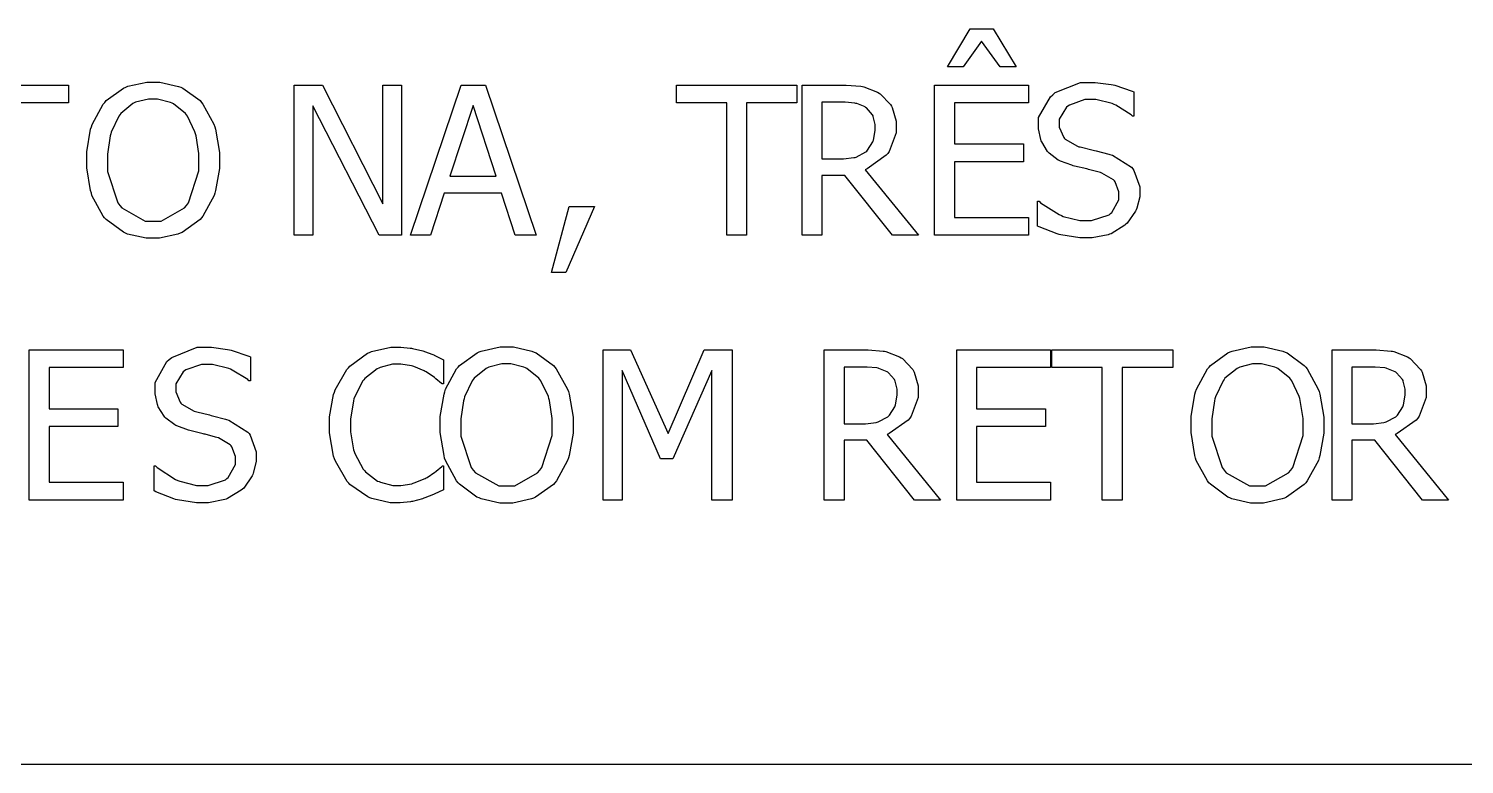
# Model space of a CAD drawing. Header units: millimetres. Extents: x 1974 to 2560, y 1429 to 1567.
# Drawn here: x 2503.157 to 2504.771, y 1520.339 to 1521.167 of the extents above; entities that cross this region are included whole.
import ezdxf

# ---------------------------------------------------------------- set-up
doc = ezdxf.new("R2010")
doc.units = ezdxf.units.MM
doc.layers.add('TEXTO', color=4, linetype='Continuous')

msp = doc.modelspace()

# ---------------------------------------------------------------- linework, layer by layer
at = {"layer": 'TEXTO', "color": 0}
for p, q in [((2504.1897, 1521.1236), (2504.2155, 1521.1665)), ((2504.2155, 1521.1665), (2504.2414, 1521.1665)), ((2504.2414, 1521.1665), (2504.2672, 1521.1236)), ((2504.2414, 1521.1665), (2504.2414, 1521.1665)), ((2504.2282, 1521.1526), (2504.2074, 1521.1236)), ((2504.2491, 1521.1236), (2504.2282, 1521.1526)), ((2504.2074, 1521.1236), (2504.1897, 1521.1236)), ((2504.2672, 1521.1236), (2504.2491, 1521.1236)), ((2503.0653, 1521.103), (2503.2013, 1521.103)), ((2503.2013, 1521.103), (2503.2013, 1521.083)), ((2503.2437, 1521.0855), (2503.2634, 1521.0997)), ((2503.2634, 1521.0997), (2503.2658, 1521.1007)), ((2503.2658, 1521.1007), (2503.2681, 1521.1017)), ((2503.2681, 1521.1017), (2503.2894, 1521.1064)), ((2503.2894, 1521.1064), (2503.2964, 1521.1064)), ((2503.2964, 1521.1064), (2503.3043, 1521.1064)), ((2503.3043, 1521.1064), (2503.3252, 1521.1015)), ((2503.3252, 1521.1015), (2503.3277, 1521.1005)), ((2503.3277, 1521.1005), (2503.3299, 1521.0995)), ((2503.3299, 1521.0995), (2503.3493, 1521.0855)), ((2503.4551, 1520.9341), (2503.4551, 1521.103)), ((2503.4551, 1521.103), (2503.4869, 1521.103)), ((2503.4869, 1521.103), (2503.5549, 1520.9693)), ((2503.5549, 1520.9693), (2503.5549, 1521.103)), ((2503.5549, 1521.103), (2503.5758, 1521.103)), ((2503.5758, 1521.103), (2503.5758, 1520.9341)), ((2503.5758, 1521.103), (2503.5758, 1521.103)), ((2503.5859, 1520.9341), (2503.6428, 1521.103)), ((2503.6428, 1521.103), (2503.6704, 1521.103)), ((2503.6704, 1521.103), (2503.7275, 1520.9341)), ((2503.885, 1521.083), (2503.885, 1521.103)), ((2503.885, 1521.103), (2504.0206, 1521.103)), ((2504.0206, 1521.103), (2504.0206, 1521.083)), ((2504.0263, 1520.9341), (2504.0263, 1521.103)), ((2504.0263, 1521.103), (2504.07, 1521.103)), ((2504.07, 1521.103), (2504.076, 1521.103)), ((2504.076, 1521.103), (2504.0926, 1521.1017)), ((2504.0926, 1521.1017), (2504.0944, 1521.1015)), ((2504.0944, 1521.1015), (2504.0958, 1521.1012)), ((2504.0958, 1521.1012), (2504.1113, 1521.095)), ((2504.1753, 1520.9341), (2504.1753, 1521.103)), ((2504.1753, 1521.103), (2504.2809, 1521.103)), ((2504.2809, 1521.103), (2504.2809, 1521.083)), ((2504.3109, 1521.0946), (2504.3395, 1521.1061)), ((2504.3395, 1521.1061), (2504.3491, 1521.1061)), ((2504.3491, 1521.1061), (2504.3559, 1521.1061)), ((2504.3559, 1521.1061), (2504.374, 1521.1038)), ((2504.374, 1521.1038), (2504.376, 1521.1033)), ((2504.376, 1521.1033), (2504.3782, 1521.1028)), ((2504.3782, 1521.1028), (2504.3976, 1521.0961)), ((2503.2013, 1521.083), (2503.1444, 1521.083)), ((2503.2405, 1521.0817), (2503.2422, 1521.0836)), ((2503.2422, 1521.0836), (2503.2437, 1521.0855)), ((2503.2738, 1521.0822), (2503.2601, 1521.0712)), ((2503.2753, 1521.0829), (2503.2738, 1521.0822)), ((2503.2767, 1521.0837), (2503.2753, 1521.0829)), ((2503.2912, 1521.0872), (2503.2767, 1521.0837)), ((2503.2967, 1521.0872), (2503.2912, 1521.0872)), ((2503.3014, 1521.0872), (2503.2967, 1521.0872)), ((2503.3162, 1521.0835), (2503.3014, 1521.0872)), ((2503.318, 1521.0827), (2503.3162, 1521.0835)), ((2503.3195, 1521.082), (2503.318, 1521.0827)), ((2503.3329, 1521.0711), (2503.3195, 1521.082)), ((2503.3493, 1521.0855), (2503.351, 1521.0836)), ((2503.351, 1521.0836), (2503.3525, 1521.0817)), ((2503.351, 1521.0836), (2503.351, 1521.0836)), ((2503.9416, 1521.083), (2503.885, 1521.083)), ((2503.9416, 1520.9341), (2503.9416, 1521.083)), ((2504.0206, 1521.083), (2503.964, 1521.083)), ((2503.964, 1521.083), (2503.964, 1520.9341)), ((2504.071, 1521.0837), (2504.0487, 1521.0837)), ((2504.0487, 1521.0837), (2504.0487, 1521.0199)), ((2504.0747, 1521.0837), (2504.071, 1521.0837)), ((2504.0856, 1521.0827), (2504.0747, 1521.0837)), ((2504.0869, 1521.0824), (2504.0856, 1521.0827)), ((2504.0879, 1521.0822), (2504.0869, 1521.0824)), ((2504.0971, 1521.0786), (2504.0879, 1521.0822)), ((2504.1113, 1521.095), (2504.113, 1521.0941)), ((2504.113, 1521.0941), (2504.1142, 1521.0932)), ((2504.1142, 1521.0932), (2504.1259, 1521.081)), ((2504.2809, 1521.083), (2504.1976, 1521.083)), ((2504.1976, 1521.083), (2504.1976, 1521.0368)), ((2504.2923, 1521.0664), (2504.3057, 1521.0899)), ((2504.3057, 1521.0899), (2504.3085, 1521.0922)), ((2504.3085, 1521.0922), (2504.3109, 1521.0946)), ((2504.3444, 1521.0867), (2504.327, 1521.0805)), ((2504.3506, 1521.0867), (2504.3444, 1521.0867)), ((2504.3566, 1521.0867), (2504.3506, 1521.0867)), ((2504.375, 1521.0822), (2504.3566, 1521.0867)), ((2504.3772, 1521.0812), (2504.375, 1521.0822)), ((2504.3976, 1521.0961), (2504.3993, 1521.0953)), ((2504.3993, 1521.0953), (2504.3993, 1521.0682)), ((2503.2281, 1521.0586), (2503.2405, 1521.0817)), ((2503.2579, 1521.0682), (2503.2494, 1521.0502)), ((2503.2591, 1521.0696), (2503.2579, 1521.0682)), ((2503.2601, 1521.0712), (2503.2591, 1521.0696)), ((2503.3341, 1521.0696), (2503.3329, 1521.0711)), ((2503.3351, 1521.0682), (2503.3341, 1521.0696)), ((2503.3435, 1521.0504), (2503.3351, 1521.0682)), ((2503.3525, 1521.0817), (2503.365, 1521.0589)), ((2503.5507, 1520.9341), (2503.4762, 1521.0798)), ((2503.4762, 1521.0798), (2503.4762, 1520.9341)), ((2503.6563, 1521.0801), (2503.6301, 1521.0004)), ((2503.6823, 1521.0004), (2503.6563, 1521.0801)), ((2504.0978, 1521.0779), (2504.0971, 1521.0786)), ((2504.0988, 1521.0774), (2504.0978, 1521.0779)), ((2504.1056, 1521.0695), (2504.0988, 1521.0774)), ((2504.1061, 1521.0686), (2504.1056, 1521.0695)), ((2504.1063, 1521.0677), (2504.1061, 1521.0686)), ((2504.1085, 1521.0587), (2504.1063, 1521.0677)), ((2504.1259, 1521.081), (2504.1269, 1521.0794)), ((2504.1269, 1521.0794), (2504.1277, 1521.0779)), ((2504.1277, 1521.0779), (2504.1321, 1521.0624)), ((2504.2923, 1521.0578), (2504.2923, 1521.0664)), ((2504.3238, 1521.0781), (2504.3156, 1521.0647)), ((2504.3253, 1521.0793), (2504.3238, 1521.0781)), ((2504.327, 1521.0805), (2504.3253, 1521.0793)), ((2504.3792, 1521.0803), (2504.3772, 1521.0812)), ((2504.3964, 1521.0695), (2504.3792, 1521.0803)), ((2504.3979, 1521.0682), (2504.3964, 1521.0695)), ((2504.3993, 1521.0682), (2504.3979, 1521.0682)), ((2503.2219, 1521.0279), (2503.2263, 1521.0533)), ((2503.2263, 1521.0533), (2503.2271, 1521.0559)), ((2503.2271, 1521.0559), (2503.2281, 1521.0586)), ((2503.2494, 1521.0502), (2503.2489, 1521.048)), ((2503.3443, 1521.0482), (2503.3435, 1521.0504)), ((2503.365, 1521.0589), (2503.3659, 1521.056)), ((2503.3659, 1521.056), (2503.3669, 1521.0533)), ((2503.3669, 1521.0533), (2503.3714, 1521.0272)), ((2504.1068, 1521.0412), (2504.1085, 1521.052)), ((2504.1085, 1521.0555), (2504.1085, 1521.0587)), ((2504.1085, 1521.052), (2504.1085, 1521.0555)), ((2504.1085, 1521.0555), (2504.1085, 1521.0555)), ((2504.1321, 1521.0624), (2504.1321, 1521.0572)), ((2504.1321, 1521.0572), (2504.1321, 1521.0494)), ((2504.2923, 1521.0538), (2504.2923, 1521.0578)), ((2504.2948, 1521.0416), (2504.2923, 1521.0538)), ((2504.3156, 1521.0647), (2504.3156, 1521.0601)), ((2504.3156, 1521.0601), (2504.3156, 1521.0558)), ((2504.3156, 1521.0558), (2504.3206, 1521.0441)), ((2503.2482, 1521.0458), (2503.2452, 1521.0254)), ((2503.2489, 1521.048), (2503.2482, 1521.0458)), ((2503.3448, 1521.046), (2503.3443, 1521.0482)), ((2503.3481, 1521.026), (2503.3448, 1521.046)), ((2504.0998, 1521.0296), (2504.1058, 1521.039)), ((2504.1058, 1521.039), (2504.1063, 1521.0401)), ((2504.1063, 1521.0401), (2504.1068, 1521.0412)), ((2504.1321, 1521.0494), (2504.1241, 1521.0282)), ((2504.1976, 1521.0368), (2504.2752, 1521.0368)), ((2504.2752, 1521.0368), (2504.2752, 1521.0168)), ((2504.2953, 1521.0403), (2504.2948, 1521.0416)), ((2504.2958, 1521.0391), (2504.2953, 1521.0403)), ((2504.3025, 1521.0282), (2504.2958, 1521.0391)), ((2504.3206, 1521.0441), (2504.3213, 1521.043)), ((2504.3213, 1521.043), (2504.3223, 1521.042)), ((2504.3223, 1521.042), (2504.336, 1521.0342)), ((2504.336, 1521.0342), (2504.3377, 1521.0337)), ((2504.3377, 1521.0337), (2504.339, 1521.0334)), ((2504.339, 1521.0334), (2504.3536, 1521.0299)), ((2503.2219, 1521.0184), (2503.2219, 1521.0279)), ((2503.2219, 1521.0099), (2503.2219, 1521.0184)), ((2503.2452, 1521.0254), (2503.2452, 1521.0184)), ((2503.2452, 1521.0184), (2503.2452, 1521.0058)), ((2503.3481, 1521.0184), (2503.3481, 1521.026)), ((2503.3481, 1521.0066), (2503.3481, 1521.0184)), ((2503.3481, 1521.0184), (2503.3481, 1521.0184)), ((2503.3714, 1521.0272), (2503.3714, 1521.0184)), ((2503.3714, 1521.0184), (2503.3714, 1521.0093)), ((2504.0487, 1521.0199), (2504.0685, 1521.0199)), ((2504.0685, 1521.0199), (2504.0728, 1521.0199)), ((2504.0728, 1521.0199), (2504.0846, 1521.0214)), ((2504.0846, 1521.0214), (2504.0859, 1521.0217)), ((2504.0859, 1521.0217), (2504.0871, 1521.022)), ((2504.0871, 1521.022), (2504.0981, 1521.0278)), ((2504.0981, 1521.0278), (2504.0991, 1521.0287)), ((2504.0991, 1521.0287), (2504.0998, 1521.0296)), ((2504.1209, 1521.024), (2504.0996, 1521.0087)), ((2504.1227, 1521.0261), (2504.1209, 1521.024)), ((2504.1241, 1521.0282), (2504.1227, 1521.0261)), ((2504.3035, 1521.0272), (2504.3025, 1521.0282)), ((2504.3042, 1521.0263), (2504.3035, 1521.0272)), ((2504.3144, 1521.0187), (2504.3042, 1521.0263)), ((2504.3156, 1521.018), (2504.3144, 1521.0187)), ((2504.3169, 1521.0174), (2504.3156, 1521.018)), ((2504.3298, 1521.0127), (2504.3169, 1521.0174)), ((2504.3536, 1521.0299), (2504.3553, 1521.0294)), ((2504.3553, 1521.0294), (2504.3569, 1521.0289)), ((2504.3569, 1521.0289), (2504.3712, 1521.0253)), ((2504.3712, 1521.0253), (2504.3725, 1521.0249)), ((2504.3725, 1521.0249), (2504.3755, 1521.024)), ((2504.3755, 1521.024), (2504.3966, 1521.0106)), ((2503.2263, 1520.9842), (2503.2219, 1521.0099)), ((2503.2452, 1521.0058), (2503.2569, 1520.9706)), ((2503.3364, 1520.9706), (2503.3481, 1521.0066)), ((2503.3714, 1521.0093), (2503.3669, 1520.9842)), ((2504.0745, 1521.0012), (2504.0487, 1521.0012)), ((2504.0487, 1521.0012), (2504.0487, 1520.9341)), ((2504.1282, 1520.9341), (2504.0745, 1521.0012)), ((2504.0996, 1521.0087), (2504.0971, 1521.0076)), ((2504.0971, 1521.0076), (2504.1572, 1520.9341)), ((2504.0971, 1521.0076), (2504.0971, 1521.0076)), ((2504.2752, 1521.0168), (2504.1976, 1521.0168)), ((2504.1976, 1521.0168), (2504.1976, 1520.9541)), ((2504.3313, 1521.0123), (2504.3298, 1521.0127)), ((2504.3327, 1521.0119), (2504.3313, 1521.0123)), ((2504.3464, 1521.0086), (2504.3327, 1521.0119)), ((2504.3477, 1521.0083), (2504.3464, 1521.0086)), ((2504.3486, 1521.0081), (2504.3477, 1521.0083)), ((2504.3603, 1521.0049), (2504.3486, 1521.0081)), ((2504.3618, 1521.0045), (2504.3603, 1521.0049)), ((2504.3636, 1521.004), (2504.3618, 1521.0045)), ((2504.3767, 1520.9962), (2504.3636, 1521.004)), ((2504.3966, 1521.0106), (2504.3981, 1521.0088)), ((2504.3981, 1521.0088), (2504.3993, 1521.007)), ((2504.3993, 1521.007), (2504.406, 1520.9884)), ((2503.6301, 1521.0004), (2503.6823, 1521.0004)), ((2503.6301, 1521.0004), (2503.6301, 1521.0004)), ((2504.3777, 1520.9951), (2504.3767, 1520.9962)), ((2504.3785, 1520.9942), (2504.3777, 1520.9951)), ((2504.3827, 1520.9829), (2504.3785, 1520.9942)), ((2504.406, 1520.9884), (2504.406, 1520.9822)), ((2503.2271, 1520.9813), (2503.2263, 1520.9842)), ((2503.2278, 1520.9786), (2503.2271, 1520.9813)), ((2503.2405, 1520.9555), (2503.2278, 1520.9786)), ((2503.2569, 1520.9706), (2503.2591, 1520.9676)), ((2503.3341, 1520.9676), (2503.3364, 1520.9706)), ((2503.3652, 1520.9787), (2503.3525, 1520.9555)), ((2503.3661, 1520.9814), (2503.3652, 1520.9787)), ((2503.3669, 1520.9842), (2503.3661, 1520.9814)), ((2503.624, 1520.9813), (2503.6085, 1520.9341)), ((2503.6885, 1520.9813), (2503.624, 1520.9813)), ((2503.7037, 1520.9341), (2503.6885, 1520.9813)), ((2504.2911, 1520.9442), (2504.2911, 1520.9723)), ((2504.2911, 1520.9723), (2504.2928, 1520.9723)), ((2504.2928, 1520.9723), (2504.2945, 1520.9706)), ((2504.2945, 1520.9706), (2504.3156, 1520.9572)), ((2504.3748, 1520.9596), (2504.3827, 1520.974)), ((2504.3827, 1520.9787), (2504.3827, 1520.9829)), ((2504.3827, 1520.974), (2504.3827, 1520.9787)), ((2504.406, 1520.9773), (2504.4026, 1520.9644)), ((2504.406, 1520.9822), (2504.406, 1520.9773)), ((2503.242, 1520.9536), (2503.2405, 1520.9555)), ((2503.2437, 1520.9518), (2503.242, 1520.9536)), ((2503.2591, 1520.9676), (2503.2614, 1520.9647)), ((2503.2614, 1520.9647), (2503.2877, 1520.95)), ((2503.3058, 1520.95), (2503.3317, 1520.9647)), ((2503.3317, 1520.9647), (2503.3341, 1520.9676)), ((2503.351, 1520.9536), (2503.3493, 1520.9516)), ((2503.3525, 1520.9555), (2503.351, 1520.9536)), ((2503.7444, 1520.8922), (2503.7643, 1520.9664)), ((2503.7928, 1520.9664), (2503.7608, 1520.8922)), ((2503.7643, 1520.9664), (2503.7928, 1520.9664)), ((2503.7643, 1520.9664), (2503.7643, 1520.9664)), ((2504.1976, 1520.9541), (2504.2809, 1520.9541)), ((2504.2809, 1520.9541), (2504.2809, 1520.9341)), ((2504.3156, 1520.9572), (2504.3179, 1520.9562)), ((2504.3179, 1520.9562), (2504.3201, 1520.9552)), ((2504.3201, 1520.9552), (2504.3387, 1520.9505)), ((2504.3519, 1520.9505), (2504.3715, 1520.957)), ((2504.3715, 1520.957), (2504.3733, 1520.9583)), ((2504.3733, 1520.9583), (2504.3748, 1520.9596)), ((2504.4013, 1520.9611), (2504.3919, 1520.9475)), ((2504.4021, 1520.9627), (2504.4013, 1520.9611)), ((2504.4026, 1520.9644), (2504.4021, 1520.9627)), ((2503.2634, 1520.9374), (2503.2437, 1520.9518)), ((2503.2656, 1520.9364), (2503.2634, 1520.9374)), ((2503.2877, 1520.95), (2503.2967, 1520.95)), ((2503.2967, 1520.95), (2503.3058, 1520.95)), ((2503.3292, 1520.9372), (2503.3269, 1520.9362)), ((2503.3493, 1520.9516), (2503.3292, 1520.9372)), ((2504.293, 1520.9433), (2504.2911, 1520.9442)), ((2504.3132, 1520.9356), (2504.293, 1520.9433)), ((2504.3387, 1520.9505), (2504.3449, 1520.9505)), ((2504.3449, 1520.9505), (2504.3519, 1520.9505)), ((2504.3894, 1520.9452), (2504.374, 1520.9357)), ((2504.3906, 1520.9463), (2504.3894, 1520.9452)), ((2504.3919, 1520.9475), (2504.3906, 1520.9463)), ((2503.2678, 1520.9354), (2503.2656, 1520.9364)), ((2503.2887, 1520.9306), (2503.2678, 1520.9354)), ((2503.2964, 1520.9306), (2503.2887, 1520.9306)), ((2503.3036, 1520.9306), (2503.2964, 1520.9306)), ((2503.3245, 1520.9354), (2503.3036, 1520.9306)), ((2503.3269, 1520.9362), (2503.3245, 1520.9354)), ((2503.4762, 1520.9341), (2503.4551, 1520.9341)), ((2503.5758, 1520.9341), (2503.5507, 1520.9341)), ((2503.6085, 1520.9341), (2503.5859, 1520.9341)), ((2503.6085, 1520.9341), (2503.6085, 1520.9341)), ((2503.7275, 1520.9341), (2503.7037, 1520.9341)), ((2503.964, 1520.9341), (2503.9416, 1520.9341)), ((2503.964, 1520.9341), (2503.964, 1520.9341)), ((2504.0487, 1520.9341), (2504.0263, 1520.9341)), ((2504.1572, 1520.9341), (2504.1282, 1520.9341)), ((2504.2809, 1520.9341), (2504.1753, 1520.9341)), ((2504.2809, 1520.9341), (2504.2809, 1520.9341)), ((2504.3154, 1520.9349), (2504.3132, 1520.9356)), ((2504.3174, 1520.9343), (2504.3154, 1520.9349)), ((2504.3387, 1520.9311), (2504.3174, 1520.9343)), ((2504.3467, 1520.9311), (2504.3387, 1520.9311)), ((2504.3524, 1520.9311), (2504.3467, 1520.9311)), ((2504.3467, 1520.9311), (2504.3467, 1520.9311)), ((2504.3705, 1520.9344), (2504.3524, 1520.9311)), ((2504.3722, 1520.9351), (2504.3705, 1520.9344)), ((2504.374, 1520.9357), (2504.3722, 1520.9351)), ((2503.7608, 1520.8922), (2503.7444, 1520.8922)), ((2503.3175, 1520.7964), (2503.3461, 1520.808)), ((2503.3461, 1520.808), (2503.3557, 1520.808)), ((2503.3557, 1520.808), (2503.3624, 1520.808)), ((2503.3624, 1520.808), (2503.3803, 1520.8056)), ((2503.5423, 1520.8031), (2503.5638, 1520.808)), ((2503.5638, 1520.808), (2503.5711, 1520.808)), ((2503.5711, 1520.808), (2503.575, 1520.808)), ((2503.575, 1520.808), (2503.5857, 1520.807)), ((2503.6654, 1520.8036), (2503.6868, 1520.8084)), ((2503.6868, 1520.8084), (2503.694, 1520.8084)), ((2503.694, 1520.8084), (2503.7017, 1520.8084)), ((2503.7017, 1520.8084), (2503.7226, 1520.8035)), ((2504.5099, 1520.8036), (2504.5312, 1520.8084)), ((2504.5312, 1520.8084), (2504.5382, 1520.8084)), ((2504.5382, 1520.8084), (2504.5461, 1520.8084)), ((2504.5461, 1520.8084), (2504.567, 1520.8035)), ((2503.1571, 1520.636), (2503.1571, 1520.805)), ((2503.1571, 1520.805), (2503.2629, 1520.805)), ((2503.2629, 1520.805), (2503.2629, 1520.785)), ((2503.2988, 1520.7683), (2503.312, 1520.7918)), ((2503.312, 1520.7918), (2503.3148, 1520.7941)), ((2503.3148, 1520.7941), (2503.3175, 1520.7964)), ((2503.3803, 1520.8056), (2503.3826, 1520.8051)), ((2503.3826, 1520.8051), (2503.3845, 1520.8048)), ((2503.3845, 1520.8048), (2503.4042, 1520.798)), ((2503.4042, 1520.798), (2503.4059, 1520.7971)), ((2503.4059, 1520.7971), (2503.4059, 1520.7702)), ((2503.5176, 1520.7867), (2503.5378, 1520.8011)), ((2503.5378, 1520.8011), (2503.54, 1520.802)), ((2503.54, 1520.802), (2503.5423, 1520.8031)), ((2503.5857, 1520.807), (2503.587, 1520.8068)), ((2503.587, 1520.8068), (2503.5882, 1520.8066)), ((2503.5882, 1520.8066), (2503.5999, 1520.804)), ((2503.5999, 1520.804), (2503.6009, 1520.8036)), ((2503.6009, 1520.8036), (2503.6016, 1520.8033)), ((2503.6016, 1520.8033), (2503.6111, 1520.7999)), ((2503.6111, 1520.7999), (2503.6121, 1520.7994)), ((2503.6121, 1520.7994), (2503.6128, 1520.7989)), ((2503.6128, 1520.7989), (2503.6222, 1520.7943)), ((2503.6222, 1520.7943), (2503.6232, 1520.7937)), ((2503.6232, 1520.7937), (2503.6232, 1520.7666)), ((2503.6411, 1520.7875), (2503.661, 1520.8017)), ((2503.661, 1520.8017), (2503.6632, 1520.8026)), ((2503.6632, 1520.8026), (2503.6654, 1520.8036)), ((2503.7226, 1520.8035), (2503.725, 1520.8025)), ((2503.725, 1520.8025), (2503.7273, 1520.8015)), ((2503.7273, 1520.8015), (2503.7467, 1520.7874)), ((2503.8028, 1520.636), (2503.8028, 1520.805)), ((2503.8028, 1520.805), (2503.8333, 1520.805)), ((2503.8333, 1520.805), (2503.8756, 1520.7109)), ((2503.8756, 1520.7109), (2503.9163, 1520.805)), ((2503.9163, 1520.805), (2503.9476, 1520.805)), ((2503.9476, 1520.805), (2503.9476, 1520.636)), ((2503.9476, 1520.805), (2503.9476, 1520.805)), ((2504.0511, 1520.636), (2504.0511, 1520.805)), ((2504.0511, 1520.805), (2504.0949, 1520.805)), ((2504.0949, 1520.805), (2504.1008, 1520.805)), ((2504.1008, 1520.805), (2504.1175, 1520.8037)), ((2504.1175, 1520.8037), (2504.1192, 1520.8034)), ((2504.1192, 1520.8034), (2504.1207, 1520.8032)), ((2504.1207, 1520.8032), (2504.136, 1520.797)), ((2504.136, 1520.797), (2504.1378, 1520.7961)), ((2504.1378, 1520.7961), (2504.1391, 1520.7951)), ((2504.1391, 1520.7951), (2504.1508, 1520.783)), ((2504.2002, 1520.636), (2504.2002, 1520.805)), ((2504.2002, 1520.805), (2504.3057, 1520.805)), ((2504.3057, 1520.805), (2504.3057, 1520.785)), ((2504.3072, 1520.785), (2504.3072, 1520.805)), ((2504.3072, 1520.805), (2504.4431, 1520.805)), ((2504.4431, 1520.805), (2504.4431, 1520.785)), ((2504.4855, 1520.7875), (2504.5051, 1520.8017)), ((2504.5051, 1520.8017), (2504.5076, 1520.8026)), ((2504.5076, 1520.8026), (2504.5099, 1520.8036)), ((2504.567, 1520.8035), (2504.5694, 1520.8025)), ((2504.5694, 1520.8025), (2504.5717, 1520.8015)), ((2504.5717, 1520.8015), (2504.591, 1520.7874)), ((2504.6224, 1520.636), (2504.6224, 1520.805)), ((2504.6224, 1520.805), (2504.6661, 1520.805)), ((2504.6661, 1520.805), (2504.672, 1520.805)), ((2504.672, 1520.805), (2504.6887, 1520.8037)), ((2504.6887, 1520.8037), (2504.6904, 1520.8034)), ((2504.6904, 1520.8034), (2504.6919, 1520.8032)), ((2504.6919, 1520.8032), (2504.7073, 1520.797)), ((2504.7073, 1520.797), (2504.709, 1520.7961)), ((2504.709, 1520.7961), (2504.7103, 1520.7951)), ((2504.7103, 1520.7951), (2504.7219, 1520.783)), ((2503.2629, 1520.785), (2503.1797, 1520.785)), ((2503.1797, 1520.785), (2503.1797, 1520.7387)), ((2503.3302, 1520.7801), (2503.3222, 1520.7666)), ((2503.3319, 1520.7813), (2503.3302, 1520.7801)), ((2503.3334, 1520.7825), (2503.3319, 1520.7813)), ((2503.3508, 1520.7887), (2503.3334, 1520.7825)), ((2503.3572, 1520.7887), (2503.3508, 1520.7887)), ((2503.3632, 1520.7887), (2503.3572, 1520.7887)), ((2503.3816, 1520.7841), (2503.3632, 1520.7887)), ((2503.3835, 1520.7832), (2503.3816, 1520.7841)), ((2503.3856, 1520.7823), (2503.3835, 1520.7832)), ((2503.4029, 1520.7715), (2503.3856, 1520.7823)), ((2503.5012, 1520.7599), (2503.5144, 1520.7828)), ((2503.5144, 1520.7828), (2503.5162, 1520.7848)), ((2503.5162, 1520.7848), (2503.5176, 1520.7867)), ((2503.5487, 1520.7837), (2503.5345, 1520.7729)), ((2503.5505, 1520.7844), (2503.5487, 1520.7837)), ((2503.5519, 1520.7851), (2503.5505, 1520.7844)), ((2503.5656, 1520.7889), (2503.5519, 1520.7851)), ((2503.5708, 1520.7889), (2503.5656, 1520.7889)), ((2503.575, 1520.7889), (2503.5708, 1520.7889)), ((2503.5872, 1520.7869), (2503.575, 1520.7889)), ((2503.5885, 1520.7866), (2503.5872, 1520.7869)), ((2503.5897, 1520.7863), (2503.5885, 1520.7866)), ((2503.6014, 1520.7814), (2503.5897, 1520.7863)), ((2503.6026, 1520.7808), (2503.6014, 1520.7814)), ((2503.6036, 1520.7802), (2503.6026, 1520.7808)), ((2503.613, 1520.7738), (2503.6036, 1520.7802)), ((2503.6254, 1520.7606), (2503.6379, 1520.7836)), ((2503.6379, 1520.7836), (2503.6396, 1520.7856)), ((2503.6396, 1520.7856), (2503.6411, 1520.7875)), ((2503.6711, 1520.7841), (2503.6577, 1520.7731)), ((2503.6727, 1520.7848), (2503.6711, 1520.7841)), ((2503.6741, 1520.7856), (2503.6727, 1520.7848)), ((2503.6888, 1520.7891), (2503.6741, 1520.7856)), ((2503.694, 1520.7891), (2503.6888, 1520.7891)), ((2503.699, 1520.7891), (2503.694, 1520.7891)), ((2503.7136, 1520.7855), (2503.699, 1520.7891)), ((2503.7153, 1520.7847), (2503.7136, 1520.7855)), ((2503.7169, 1520.784), (2503.7153, 1520.7847)), ((2503.7303, 1520.773), (2503.7169, 1520.784)), ((2503.7467, 1520.7874), (2503.7484, 1520.7856)), ((2503.7484, 1520.7856), (2503.7499, 1520.7837)), ((2503.7484, 1520.7856), (2503.7484, 1520.7856)), ((2503.7499, 1520.7837), (2503.7626, 1520.7608)), ((2503.8673, 1520.6825), (2503.8239, 1520.7816)), ((2503.8239, 1520.7816), (2503.8239, 1520.636)), ((2503.925, 1520.7816), (2503.881, 1520.6825)), ((2503.925, 1520.636), (2503.925, 1520.7816)), ((2504.0958, 1520.7856), (2504.0735, 1520.7856)), ((2504.0735, 1520.7856), (2504.0735, 1520.7219)), ((2504.0996, 1520.7856), (2504.0958, 1520.7856)), ((2504.1105, 1520.7847), (2504.0996, 1520.7856)), ((2504.1118, 1520.7844), (2504.1105, 1520.7847)), ((2504.1127, 1520.7842), (2504.1118, 1520.7844)), ((2504.1219, 1520.7804), (2504.1127, 1520.7842)), ((2504.1227, 1520.7799), (2504.1219, 1520.7804)), ((2504.1237, 1520.7793), (2504.1227, 1520.7799)), ((2504.1303, 1520.7715), (2504.1237, 1520.7793)), ((2504.1508, 1520.783), (2504.1517, 1520.7814)), ((2504.1517, 1520.7814), (2504.1524, 1520.7799)), ((2504.1524, 1520.7799), (2504.157, 1520.7644)), ((2504.3057, 1520.785), (2504.2225, 1520.785)), ((2504.2225, 1520.785), (2504.2225, 1520.7387)), ((2504.3638, 1520.785), (2504.3072, 1520.785)), ((2504.3638, 1520.636), (2504.3638, 1520.785)), ((2504.4431, 1520.785), (2504.3862, 1520.785)), ((2504.3862, 1520.785), (2504.3862, 1520.636)), ((2504.4699, 1520.7606), (2504.4823, 1520.7836)), ((2504.4823, 1520.7836), (2504.484, 1520.7856)), ((2504.484, 1520.7856), (2504.4855, 1520.7875)), ((2504.5156, 1520.7841), (2504.5019, 1520.7731)), ((2504.517, 1520.7848), (2504.5156, 1520.7841)), ((2504.5185, 1520.7856), (2504.517, 1520.7848)), ((2504.533, 1520.7891), (2504.5185, 1520.7856)), ((2504.5384, 1520.7891), (2504.533, 1520.7891)), ((2504.5431, 1520.7891), (2504.5384, 1520.7891)), ((2504.558, 1520.7855), (2504.5431, 1520.7891)), ((2504.5598, 1520.7847), (2504.558, 1520.7855)), ((2504.5613, 1520.784), (2504.5598, 1520.7847)), ((2504.5747, 1520.773), (2504.5613, 1520.784)), ((2504.591, 1520.7874), (2504.5928, 1520.7856)), ((2504.5928, 1520.7856), (2504.5943, 1520.7837)), ((2504.5928, 1520.7856), (2504.5928, 1520.7856)), ((2504.5943, 1520.7837), (2504.6067, 1520.7608)), ((2504.6671, 1520.7856), (2504.6447, 1520.7856)), ((2504.6447, 1520.7856), (2504.6447, 1520.7219)), ((2504.6708, 1520.7856), (2504.6671, 1520.7856)), ((2504.6817, 1520.7847), (2504.6708, 1520.7856)), ((2504.683, 1520.7844), (2504.6817, 1520.7847)), ((2504.684, 1520.7842), (2504.683, 1520.7844)), ((2504.6931, 1520.7804), (2504.684, 1520.7842)), ((2504.6939, 1520.7799), (2504.6931, 1520.7804)), ((2504.6949, 1520.7793), (2504.6939, 1520.7799)), ((2504.7016, 1520.7715), (2504.6949, 1520.7793)), ((2504.7219, 1520.783), (2504.723, 1520.7814)), ((2504.723, 1520.7814), (2504.7237, 1520.7799)), ((2504.7237, 1520.7799), (2504.7282, 1520.7644)), ((2503.2988, 1520.7597), (2503.2988, 1520.7683)), ((2503.2988, 1520.7556), (2503.2988, 1520.7597)), ((2503.3222, 1520.7666), (2503.3222, 1520.7621)), ((2503.3222, 1520.7621), (2503.3222, 1520.7578)), ((2503.4042, 1520.7702), (2503.4029, 1520.7715)), ((2503.4059, 1520.7702), (2503.4042, 1520.7702)), ((2503.5005, 1520.7573), (2503.5012, 1520.7599)), ((2503.5323, 1520.77), (2503.5231, 1520.7519)), ((2503.5336, 1520.7714), (2503.5323, 1520.77)), ((2503.5345, 1520.7729), (2503.5336, 1520.7714)), ((2503.6138, 1520.7731), (2503.613, 1520.7738)), ((2503.6145, 1520.7725), (2503.6138, 1520.7731)), ((2503.621, 1520.7671), (2503.6145, 1520.7725)), ((2503.6215, 1520.7666), (2503.621, 1520.7671)), ((2503.6232, 1520.7666), (2503.6215, 1520.7666)), ((2503.6247, 1520.7579), (2503.6254, 1520.7606)), ((2503.6553, 1520.7702), (2503.6468, 1520.7522)), ((2503.6565, 1520.7716), (2503.6553, 1520.7702)), ((2503.6577, 1520.7731), (2503.6565, 1520.7716)), ((2503.7315, 1520.7716), (2503.7303, 1520.773)), ((2503.7325, 1520.7702), (2503.7315, 1520.7716)), ((2503.741, 1520.7524), (2503.7325, 1520.7702)), ((2503.7626, 1520.7608), (2503.7636, 1520.758)), ((2504.1308, 1520.7705), (2504.1303, 1520.7715)), ((2504.1311, 1520.7697), (2504.1308, 1520.7705)), ((2504.1334, 1520.7607), (2504.1311, 1520.7697)), ((2504.1334, 1520.7574), (2504.1334, 1520.7607)), ((2504.157, 1520.7644), (2504.157, 1520.7592)), ((2504.157, 1520.7592), (2504.157, 1520.7514)), ((2504.4689, 1520.7579), (2504.4699, 1520.7606)), ((2504.4997, 1520.7702), (2504.4912, 1520.7522)), ((2504.5009, 1520.7716), (2504.4997, 1520.7702)), ((2504.5019, 1520.7731), (2504.5009, 1520.7716)), ((2504.5759, 1520.7716), (2504.5747, 1520.773)), ((2504.5769, 1520.7702), (2504.5759, 1520.7716)), ((2504.5853, 1520.7524), (2504.5769, 1520.7702)), ((2504.6067, 1520.7608), (2504.6077, 1520.758)), ((2504.7021, 1520.7705), (2504.7016, 1520.7715)), ((2504.7023, 1520.7697), (2504.7021, 1520.7705)), ((2504.7046, 1520.7607), (2504.7023, 1520.7697)), ((2504.7046, 1520.7574), (2504.7046, 1520.7607)), ((2504.7282, 1520.7644), (2504.7282, 1520.7592)), ((2504.7282, 1520.7592), (2504.7282, 1520.7514)), ((2503.3014, 1520.7435), (2503.2988, 1520.7556)), ((2503.3019, 1520.7423), (2503.3014, 1520.7435)), ((2503.3222, 1520.7578), (2503.3269, 1520.746)), ((2503.3269, 1520.746), (2503.3279, 1520.7449)), ((2503.3279, 1520.7449), (2503.3289, 1520.744)), ((2503.3289, 1520.744), (2503.3426, 1520.7361)), ((2503.495, 1520.7297), (2503.4996, 1520.7547)), ((2503.4996, 1520.7547), (2503.5005, 1520.7573)), ((2503.5219, 1520.7476), (2503.5184, 1520.7271)), ((2503.5224, 1520.7497), (2503.5219, 1520.7476)), ((2503.5231, 1520.7519), (2503.5224, 1520.7497)), ((2503.6192, 1520.7299), (2503.6237, 1520.7553)), ((2503.6237, 1520.7553), (2503.6247, 1520.7579)), ((2503.6456, 1520.7478), (2503.6426, 1520.7273)), ((2503.6463, 1520.7499), (2503.6456, 1520.7478)), ((2503.6468, 1520.7522), (2503.6463, 1520.7499)), ((2503.7417, 1520.7502), (2503.741, 1520.7524)), ((2503.7422, 1520.748), (2503.7417, 1520.7502)), ((2503.7454, 1520.7279), (2503.7422, 1520.748)), ((2503.7636, 1520.758), (2503.7643, 1520.7553)), ((2503.7643, 1520.7553), (2503.7688, 1520.7292)), ((2504.1311, 1520.742), (2504.1313, 1520.7432)), ((2504.1313, 1520.7432), (2504.1334, 1520.754)), ((2504.1334, 1520.754), (2504.1334, 1520.7574)), ((2504.1334, 1520.7574), (2504.1334, 1520.7574)), ((2504.157, 1520.7514), (2504.149, 1520.7302)), ((2504.4637, 1520.7299), (2504.4681, 1520.7553)), ((2504.4681, 1520.7553), (2504.4689, 1520.7579)), ((2504.49, 1520.7478), (2504.487, 1520.7273)), ((2504.4905, 1520.7499), (2504.49, 1520.7478)), ((2504.4912, 1520.7522), (2504.4905, 1520.7499)), ((2504.5861, 1520.7502), (2504.5853, 1520.7524)), ((2504.5866, 1520.748), (2504.5861, 1520.7502)), ((2504.5898, 1520.7279), (2504.5866, 1520.748)), ((2504.6077, 1520.758), (2504.6087, 1520.7553)), ((2504.6087, 1520.7553), (2504.6131, 1520.7292)), ((2504.7023, 1520.742), (2504.7028, 1520.7432)), ((2504.7028, 1520.7432), (2504.7046, 1520.754)), ((2504.7046, 1520.754), (2504.7046, 1520.7574)), ((2504.7046, 1520.7574), (2504.7046, 1520.7574)), ((2504.7282, 1520.7514), (2504.7202, 1520.7302)), ((2503.1797, 1520.7387), (2503.2569, 1520.7387)), ((2503.2569, 1520.7387), (2503.2569, 1520.7187)), ((2503.3024, 1520.741), (2503.3019, 1520.7423)), ((2503.3091, 1520.7302), (2503.3024, 1520.741)), ((2503.3098, 1520.7292), (2503.3091, 1520.7302)), ((2503.3108, 1520.7283), (2503.3098, 1520.7292)), ((2503.321, 1520.7206), (2503.3108, 1520.7283)), ((2503.3426, 1520.7361), (2503.3443, 1520.7356)), ((2503.3443, 1520.7356), (2503.3456, 1520.7353)), ((2503.3456, 1520.7353), (2503.36, 1520.7317)), ((2503.36, 1520.7317), (2503.3617, 1520.7312)), ((2503.3617, 1520.7312), (2503.3635, 1520.7309)), ((2503.3635, 1520.7309), (2503.3778, 1520.7271)), ((2503.3778, 1520.7271), (2503.3791, 1520.7268)), ((2503.3791, 1520.7268), (2503.3818, 1520.7259)), ((2503.495, 1520.7204), (2503.495, 1520.7297)), ((2503.5184, 1520.7271), (2503.5184, 1520.7204)), ((2503.6192, 1520.7204), (2503.6192, 1520.7299)), ((2503.6426, 1520.7273), (2503.6426, 1520.7204)), ((2503.7454, 1520.7204), (2503.7454, 1520.7279)), ((2503.7688, 1520.7292), (2503.7688, 1520.7204)), ((2504.112, 1520.724), (2504.1229, 1520.7297)), ((2504.1229, 1520.7297), (2504.1239, 1520.7307)), ((2504.1239, 1520.7307), (2504.1246, 1520.7315)), ((2504.1246, 1520.7315), (2504.1306, 1520.7409)), ((2504.1306, 1520.7409), (2504.1311, 1520.742)), ((2504.1475, 1520.728), (2504.1458, 1520.726)), ((2504.149, 1520.7302), (2504.1475, 1520.728)), ((2504.2225, 1520.7387), (2504.3, 1520.7387)), ((2504.3, 1520.7387), (2504.3, 1520.7187)), ((2504.4637, 1520.7204), (2504.4637, 1520.7299)), ((2504.487, 1520.7273), (2504.487, 1520.7204)), ((2504.5898, 1520.7204), (2504.5898, 1520.7279)), ((2504.6131, 1520.7292), (2504.6131, 1520.7204)), ((2504.6832, 1520.724), (2504.6941, 1520.7297)), ((2504.6941, 1520.7297), (2504.6951, 1520.7307)), ((2504.6951, 1520.7307), (2504.6959, 1520.7315)), ((2504.6959, 1520.7315), (2504.7018, 1520.7409)), ((2504.7018, 1520.7409), (2504.7023, 1520.742)), ((2504.7187, 1520.728), (2504.717, 1520.726)), ((2504.7202, 1520.7302), (2504.7187, 1520.728)), ((2503.2569, 1520.7187), (2503.1797, 1520.7187)), ((2503.1797, 1520.7187), (2503.1797, 1520.656)), ((2503.3222, 1520.72), (2503.321, 1520.7206)), ((2503.3232, 1520.7194), (2503.3222, 1520.72)), ((2503.3364, 1520.7145), (2503.3232, 1520.7194)), ((2503.3378, 1520.7142), (2503.3364, 1520.7145)), ((2503.3393, 1520.7138), (2503.3378, 1520.7142)), ((2503.3528, 1520.7106), (2503.3393, 1520.7138)), ((2503.354, 1520.7103), (2503.3528, 1520.7106)), ((2503.3818, 1520.7259), (2503.4032, 1520.7125)), ((2503.4032, 1520.7125), (2503.4044, 1520.7107)), ((2503.4044, 1520.7107), (2503.4056, 1520.7089)), ((2503.495, 1520.7116), (2503.495, 1520.7204)), ((2503.4996, 1520.6853), (2503.495, 1520.7116)), ((2503.5184, 1520.7204), (2503.5184, 1520.7129)), ((2503.5184, 1520.7129), (2503.5219, 1520.6926)), ((2503.6192, 1520.7119), (2503.6192, 1520.7204)), ((2503.6237, 1520.686), (2503.6192, 1520.7119)), ((2503.6426, 1520.7204), (2503.6426, 1520.7078)), ((2503.7454, 1520.7085), (2503.7454, 1520.7204)), ((2503.7454, 1520.7204), (2503.7454, 1520.7204)), ((2503.7688, 1520.7112), (2503.7643, 1520.6862)), ((2503.7688, 1520.7204), (2503.7688, 1520.7112)), ((2504.0735, 1520.7219), (2504.0934, 1520.7219)), ((2504.0934, 1520.7219), (2504.0976, 1520.7219)), ((2504.0976, 1520.7219), (2504.1095, 1520.7234)), ((2504.1095, 1520.7234), (2504.1108, 1520.7237)), ((2504.1108, 1520.7237), (2504.112, 1520.724)), ((2504.1244, 1520.7107), (2504.1219, 1520.7096)), ((2504.1458, 1520.726), (2504.1244, 1520.7107)), ((2504.3, 1520.7187), (2504.2225, 1520.7187)), ((2504.2225, 1520.7187), (2504.2225, 1520.656)), ((2504.4637, 1520.7119), (2504.4637, 1520.7204)), ((2504.4681, 1520.686), (2504.4637, 1520.7119)), ((2504.487, 1520.7204), (2504.487, 1520.7078)), ((2504.5898, 1520.7085), (2504.5898, 1520.7204)), ((2504.5898, 1520.7204), (2504.5898, 1520.7204)), ((2504.6131, 1520.7112), (2504.6087, 1520.6862)), ((2504.6131, 1520.7204), (2504.6131, 1520.7112)), ((2504.6447, 1520.7219), (2504.6646, 1520.7219)), ((2504.6646, 1520.7219), (2504.6688, 1520.7219)), ((2504.6688, 1520.7219), (2504.6807, 1520.7234)), ((2504.6807, 1520.7234), (2504.682, 1520.7237)), ((2504.682, 1520.7237), (2504.6832, 1520.724)), ((2504.6957, 1520.7107), (2504.6931, 1520.7096)), ((2504.717, 1520.726), (2504.6957, 1520.7107)), ((2503.355, 1520.7101), (2503.354, 1520.7103)), ((2503.3669, 1520.7069), (2503.355, 1520.7101)), ((2503.3684, 1520.7065), (2503.3669, 1520.7069)), ((2503.3702, 1520.706), (2503.3684, 1520.7065)), ((2503.3833, 1520.6981), (2503.3702, 1520.706)), ((2503.3843, 1520.6971), (2503.3833, 1520.6981)), ((2503.385, 1520.696), (2503.3843, 1520.6971)), ((2503.3892, 1520.6848), (2503.385, 1520.696)), ((2503.4056, 1520.7089), (2503.4126, 1520.6904)), ((2503.6426, 1520.7078), (2503.6543, 1520.6726)), ((2503.7337, 1520.6726), (2503.7454, 1520.7085)), ((2504.0993, 1520.7032), (2504.0735, 1520.7032)), ((2504.0735, 1520.7032), (2504.0735, 1520.636)), ((2504.1527, 1520.636), (2504.0993, 1520.7032)), ((2504.1219, 1520.7096), (2504.182, 1520.636)), ((2504.1219, 1520.7096), (2504.1219, 1520.7096)), ((2504.487, 1520.7078), (2504.4987, 1520.6726)), ((2504.5782, 1520.6726), (2504.5898, 1520.7085)), ((2504.6705, 1520.7032), (2504.6447, 1520.7032)), ((2504.6447, 1520.7032), (2504.6447, 1520.636)), ((2504.7242, 1520.636), (2504.6705, 1520.7032)), ((2504.6931, 1520.7096), (2504.7532, 1520.636)), ((2504.6931, 1520.7096), (2504.6931, 1520.7096)), ((2503.3892, 1520.6806), (2503.3892, 1520.6848)), ((2503.3892, 1520.6758), (2503.3892, 1520.6806)), ((2503.4126, 1520.6793), (2503.4092, 1520.6663)), ((2503.4126, 1520.6904), (2503.4126, 1520.6842)), ((2503.4126, 1520.6842), (2503.4126, 1520.6793)), ((2503.5005, 1520.6825), (2503.4996, 1520.6853)), ((2503.5015, 1520.6798), (2503.5005, 1520.6825)), ((2503.5147, 1520.6569), (2503.5015, 1520.6798)), ((2503.5219, 1520.6926), (2503.5226, 1520.6905)), ((2503.5226, 1520.6905), (2503.5234, 1520.6884)), ((2503.5234, 1520.6884), (2503.5328, 1520.6707)), ((2503.6244, 1520.6832), (2503.6237, 1520.686)), ((2503.6254, 1520.6805), (2503.6244, 1520.6832)), ((2503.6379, 1520.6575), (2503.6254, 1520.6805)), ((2503.7626, 1520.6806), (2503.7501, 1520.6575)), ((2503.7636, 1520.6833), (2503.7626, 1520.6806)), ((2503.7643, 1520.6862), (2503.7636, 1520.6833)), ((2503.881, 1520.6825), (2503.8673, 1520.6825)), ((2504.4689, 1520.6832), (2504.4681, 1520.686)), ((2504.4696, 1520.6805), (2504.4689, 1520.6832)), ((2504.4823, 1520.6575), (2504.4696, 1520.6805)), ((2504.6069, 1520.6806), (2504.5943, 1520.6575)), ((2504.6079, 1520.6833), (2504.6069, 1520.6806)), ((2504.6087, 1520.6862), (2504.6079, 1520.6833)), ((2503.2976, 1520.6462), (2503.2976, 1520.6743)), ((2503.2976, 1520.6743), (2503.2991, 1520.6743)), ((2503.2991, 1520.6743), (2503.3011, 1520.6726)), ((2503.3011, 1520.6726), (2503.3219, 1520.6591)), ((2503.3811, 1520.6615), (2503.3892, 1520.6758)), ((2503.4079, 1520.6631), (2503.3985, 1520.6495)), ((2503.4087, 1520.6647), (2503.4079, 1520.6631)), ((2503.4092, 1520.6663), (2503.4087, 1520.6647)), ((2503.5328, 1520.6707), (2503.5341, 1520.6693)), ((2503.5341, 1520.6693), (2503.5353, 1520.6679)), ((2503.5353, 1520.6679), (2503.549, 1520.6574)), ((2503.6046, 1520.6614), (2503.6135, 1520.6674)), ((2503.6135, 1520.6674), (2503.6145, 1520.668)), ((2503.6145, 1520.668), (2503.615, 1520.6686)), ((2503.615, 1520.6686), (2503.6212, 1520.6739)), ((2503.6212, 1520.6739), (2503.6215, 1520.6743)), ((2503.6215, 1520.6743), (2503.6232, 1520.6743)), ((2503.6232, 1520.6743), (2503.6232, 1520.6475)), ((2503.6543, 1520.6726), (2503.6565, 1520.6695)), ((2503.6565, 1520.6695), (2503.659, 1520.6666)), ((2503.659, 1520.6666), (2503.6853, 1520.652)), ((2503.7034, 1520.652), (2503.729, 1520.6666)), ((2503.729, 1520.6666), (2503.7315, 1520.6695)), ((2503.7315, 1520.6695), (2503.7337, 1520.6726)), ((2504.4987, 1520.6726), (2504.5009, 1520.6695)), ((2504.5009, 1520.6695), (2504.5032, 1520.6666)), ((2504.5032, 1520.6666), (2504.5294, 1520.652)), ((2504.5476, 1520.652), (2504.5734, 1520.6666)), ((2504.5734, 1520.6666), (2504.5759, 1520.6695)), ((2504.5759, 1520.6695), (2504.5782, 1520.6726)), ((2503.1797, 1520.656), (2503.2629, 1520.656)), ((2503.2629, 1520.656), (2503.2629, 1520.636)), ((2503.2996, 1520.6453), (2503.2976, 1520.6462)), ((2503.3219, 1520.6591), (2503.3245, 1520.6581)), ((2503.3245, 1520.6581), (2503.3267, 1520.6572)), ((2503.3267, 1520.6572), (2503.3453, 1520.6524)), ((2503.3453, 1520.6524), (2503.3515, 1520.6524)), ((2503.3515, 1520.6524), (2503.3585, 1520.6524)), ((2503.3585, 1520.6524), (2503.3781, 1520.6588)), ((2503.3781, 1520.6588), (2503.3796, 1520.6601)), ((2503.3796, 1520.6601), (2503.3811, 1520.6615)), ((2503.3957, 1520.6471), (2503.3803, 1520.6376)), ((2503.3972, 1520.6483), (2503.3957, 1520.6471)), ((2503.3985, 1520.6495), (2503.3972, 1520.6483)), ((2503.5165, 1520.6551), (2503.5147, 1520.6569)), ((2503.5179, 1520.6534), (2503.5165, 1520.6551)), ((2503.5381, 1520.6396), (2503.5179, 1520.6534)), ((2503.549, 1520.6574), (2503.5507, 1520.6567)), ((2503.5507, 1520.6567), (2503.5522, 1520.656)), ((2503.5522, 1520.656), (2503.5661, 1520.6524)), ((2503.5661, 1520.6524), (2503.5708, 1520.6524)), ((2503.5708, 1520.6524), (2503.5753, 1520.6524)), ((2503.5753, 1520.6524), (2503.5875, 1520.6544)), ((2503.5875, 1520.6544), (2503.589, 1520.6548)), ((2503.589, 1520.6548), (2503.5902, 1520.6552)), ((2503.5902, 1520.6552), (2503.6026, 1520.6603)), ((2503.6026, 1520.6603), (2503.6036, 1520.6608)), ((2503.6036, 1520.6608), (2503.6046, 1520.6614)), ((2503.6222, 1520.6471), (2503.6135, 1520.6429)), ((2503.6232, 1520.6475), (2503.6222, 1520.6471)), ((2503.6396, 1520.6555), (2503.6379, 1520.6575)), ((2503.6411, 1520.6537), (2503.6396, 1520.6555)), ((2503.6607, 1520.6393), (2503.6411, 1520.6537)), ((2503.6853, 1520.652), (2503.694, 1520.652)), ((2503.694, 1520.652), (2503.7034, 1520.652)), ((2503.7467, 1520.6536), (2503.7265, 1520.6391)), ((2503.7484, 1520.6555), (2503.7467, 1520.6536)), ((2503.7501, 1520.6575), (2503.7484, 1520.6555)), ((2504.2225, 1520.656), (2504.3057, 1520.656)), ((2504.3057, 1520.656), (2504.3057, 1520.636)), ((2504.4837, 1520.6555), (2504.4823, 1520.6575)), ((2504.4855, 1520.6537), (2504.4837, 1520.6555)), ((2504.5051, 1520.6393), (2504.4855, 1520.6537)), ((2504.5294, 1520.652), (2504.5384, 1520.652)), ((2504.5384, 1520.652), (2504.5476, 1520.652)), ((2504.591, 1520.6536), (2504.571, 1520.6391)), ((2504.5928, 1520.6555), (2504.591, 1520.6536)), ((2504.5943, 1520.6575), (2504.5928, 1520.6555)), ((2503.2629, 1520.636), (2503.1571, 1520.636)), ((2503.2629, 1520.636), (2503.2629, 1520.636)), ((2503.3198, 1520.6374), (2503.2996, 1520.6453)), ((2503.3217, 1520.6367), (2503.3198, 1520.6374)), ((2503.324, 1520.6362), (2503.3217, 1520.6367)), ((2503.3453, 1520.6329), (2503.324, 1520.6362)), ((2503.353, 1520.6329), (2503.3453, 1520.6329)), ((2503.359, 1520.6329), (2503.353, 1520.6329)), ((2503.353, 1520.6329), (2503.353, 1520.6329)), ((2503.3771, 1520.6364), (2503.359, 1520.6329)), ((2503.3788, 1520.637), (2503.3771, 1520.6364)), ((2503.3803, 1520.6376), (2503.3788, 1520.637)), ((2503.5402, 1520.6386), (2503.5381, 1520.6396)), ((2503.5425, 1520.6377), (2503.5402, 1520.6386)), ((2503.5631, 1520.6329), (2503.5425, 1520.6377)), ((2503.5708, 1520.6329), (2503.5631, 1520.6329)), ((2503.5745, 1520.6329), (2503.5708, 1520.6329)), ((2503.5708, 1520.6329), (2503.5708, 1520.6329)), ((2503.5859, 1520.634), (2503.5745, 1520.6329)), ((2503.5872, 1520.6342), (2503.5859, 1520.634)), ((2503.5882, 1520.6345), (2503.5872, 1520.6342)), ((2503.5996, 1520.6375), (2503.5882, 1520.6345)), ((2503.6009, 1520.6379), (2503.5996, 1520.6375)), ((2503.6021, 1520.6383), (2503.6009, 1520.6379)), ((2503.6118, 1520.6421), (2503.6021, 1520.6383)), ((2503.6128, 1520.6424), (2503.6118, 1520.6421)), ((2503.6135, 1520.6429), (2503.6128, 1520.6424)), ((2503.6632, 1520.6383), (2503.6607, 1520.6393)), ((2503.6654, 1520.6373), (2503.6632, 1520.6383)), ((2503.6863, 1520.6326), (2503.6654, 1520.6373)), ((2503.694, 1520.6326), (2503.6863, 1520.6326)), ((2503.701, 1520.6326), (2503.694, 1520.6326)), ((2503.7221, 1520.6372), (2503.701, 1520.6326)), ((2503.7243, 1520.6381), (2503.7221, 1520.6372)), ((2503.7265, 1520.6391), (2503.7243, 1520.6381)), ((2503.8239, 1520.636), (2503.8028, 1520.636)), ((2503.9476, 1520.636), (2503.925, 1520.636)), ((2504.0735, 1520.636), (2504.0511, 1520.636)), ((2504.182, 1520.636), (2504.1527, 1520.636)), ((2504.3057, 1520.636), (2504.2002, 1520.636)), ((2504.3057, 1520.636), (2504.3057, 1520.636)), ((2504.3862, 1520.636), (2504.3638, 1520.636)), ((2504.3862, 1520.636), (2504.3862, 1520.636)), ((2504.5074, 1520.6383), (2504.5051, 1520.6393)), ((2504.5096, 1520.6373), (2504.5074, 1520.6383)), ((2504.5305, 1520.6326), (2504.5096, 1520.6373)), ((2504.5382, 1520.6326), (2504.5305, 1520.6326)), ((2504.5453, 1520.6326), (2504.5382, 1520.6326)), ((2504.5663, 1520.6372), (2504.5453, 1520.6326)), ((2504.5687, 1520.6381), (2504.5663, 1520.6372)), ((2504.571, 1520.6391), (2504.5687, 1520.6381)), ((2504.6447, 1520.636), (2504.6224, 1520.636)), ((2504.7532, 1520.636), (2504.7242, 1520.636)), ((2507.7976, 1520.3385), (2478.9131, 1520.3385))]:
    msp.add_line(p, q, dxfattribs=at)

doc.saveas('drawing.dxf')
